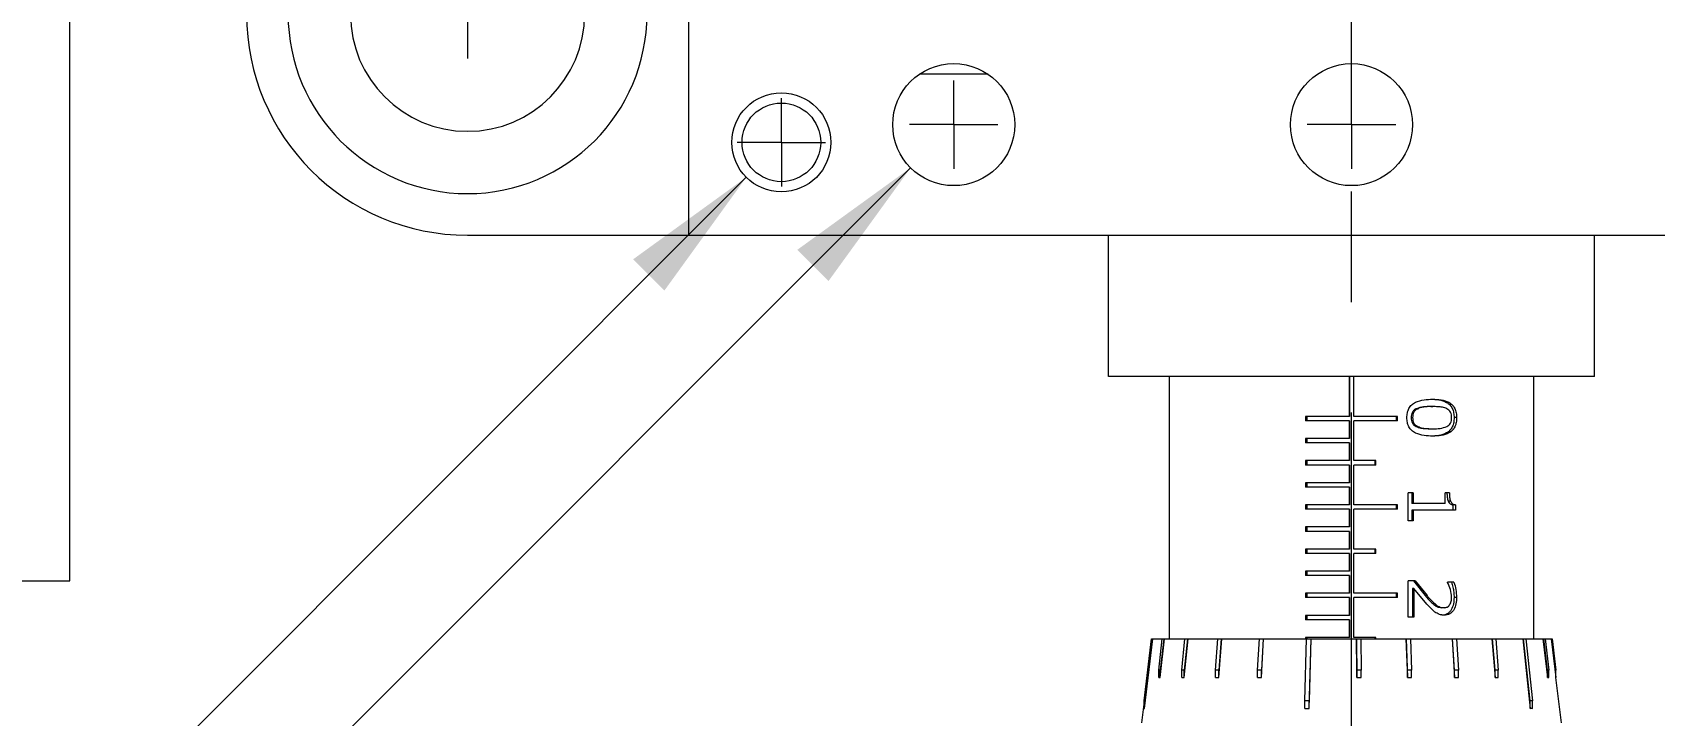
# Model space of a CAD drawing. Header units: inches. Extents: x 0.1 to 10.9, y 0 to 8.5.
# Drawn here: x 4.233 to 5.701, y 5.13 to 5.748 of the extents above; entities that cross this region are included whole.
import ezdxf

# ---------------------------------------------------------------- set-up
doc = ezdxf.new("R2010")
doc.units = ezdxf.units.IN
doc.header["$MEASUREMENT"] = 0
doc.linetypes.add('CENTERX2', pattern=[0.8, 0.5, -0.1, 0.1, -0.1])
doc.styles.add('SLDTEXTSTYLE0', font='TXT', dxfattribs={"width": 0.75})
doc.dimstyles.new('SLDDIMSTYLE3', dxfattribs={"dimtxt": 0.083333, "dimasz": 0.125, "dimexe": 0, "dimexo": 0.0625, "dimgap": 0.020833, "dimtad": 0, "dimtih": 1, "dimtoh": 1, "dimlfac": 1.25, "dimrnd": 1e-09, "dimzin": 12, "dimdsep": 46, "dimtxsty": 'SLDTEXTSTYLE0', "dimsah": 1, "dimcen": 0.09, "dimadec": 0, "dimazin": 3, "dimtfac": 1, "dimtmove": 0, "dimatfit": 0, "dimfxl": 1, "dimfrac": 2, "dimtolj": 1, "dimtzin": 12, "dimarcsym": 0})
doc.dimstyles.new('SLDDIMSTYLE5', dxfattribs={"dimtxt": 0.083333, "dimasz": 0.125, "dimexe": 0, "dimexo": 0.0625, "dimgap": 0.020833, "dimtad": 0, "dimtih": 1, "dimtoh": 1, "dimlfac": 1.25, "dimrnd": 1e-09, "dimzin": 12, "dimdsep": 46, "dimtxsty": 'SLDTEXTSTYLE0', "dimsah": 1, "dimcen": 0, "dimadec": 0, "dimazin": 3, "dimtfac": 1, "dimtofl": 0, "dimtmove": 0, "dimatfit": 3, "dimfxl": 1, "dimfrac": 2, "dimtolj": 1, "dimtzin": 12, "dimarcsym": 0})

# ---------------------------------------------------------------- blocks, each defined once
blk = doc.blocks.new('_D_18')
at = {"color": 7, "linetype": 'Continuous', "lineweight": 0}
for p, q in [((4.2668, 6.353), (4.2668, 6.603)), ((4.9766, 6.353), (4.1968, 6.353)), ((4.2237, 6.165), (4.1968, 6.165)), ((4.2668, 5.2522), (4.2668, 6.165)), ((4.1168, 5.2522), (4.2668, 5.2522)), ((3.6321, 5.1904), (3.6152, 5.1904)), ((3.6152, 5.1904), (3.6152, 5.058)), ((4.0366, 5.1904), (4.0535, 5.1904)), ((4.0535, 5.1904), (4.0535, 5.058)), ((3.6152, 5.058), (3.6321, 5.058)), ((4.0535, 5.058), (4.0366, 5.058))]:
    blk.add_line(p, q, dxfattribs=at)
for points in [[(4.2668, 6.353), (4.2868, 6.478), (4.2468, 6.478)], [(4.2668, 6.165), (4.2468, 6.04), (4.2868, 6.04)]]:
    blk.add_solid(points, dxfattribs=at)
at = {"color": 7, "linetype": 'Continuous', "lineweight": 0, "char_height": 0.08333, "attachment_point": 1, "style": 'SLDTEXTSTYLE0'}
for s, insert in [('0.24in', (3.6932, 5.3147, -0.2173)), ('6.0mm', (3.6533, 5.1654, -0.2173)), ('TYP', (3.8873, 5.0161, -0.2173))]:
    blk.add_mtext(s, dxfattribs=dict(at, insert=insert))
blk = doc.blocks.new('_D_19')
at = {"color": 7, "linetype": 'Continuous', "lineweight": 0}
for p, q in [((4.0329, 6.525), (4.0329, 6.775)), ((4.2168, 6.525), (3.9629, 6.525)), ((4.8366, 6.525), (4.3168, 6.525)), ((4.2237, 6.165), (3.9629, 6.165)), ((4.0329, 5.7205), (4.0329, 6.165)), ((3.8829, 5.7205), (4.0329, 5.7205)), ((3.3366, 5.6587), (3.3197, 5.6587)), ((3.3197, 5.6587), (3.3197, 5.5263)), ((3.8027, 5.6587), (3.8195, 5.6587)), ((3.8195, 5.6587), (3.8195, 5.5263)), ((3.3197, 5.5263), (3.3366, 5.5263)), ((3.8195, 5.5263), (3.8027, 5.5263))]:
    blk.add_line(p, q, dxfattribs=at)
for points in [[(4.0329, 6.525), (4.0529, 6.65), (4.0129, 6.65)], [(4.0329, 6.165), (4.0129, 6.04), (4.0529, 6.04)]]:
    blk.add_solid(points, dxfattribs=at)
at = {"color": 7, "linetype": 'Continuous', "lineweight": 0, "char_height": 0.08333, "attachment_point": 1, "style": 'SLDTEXTSTYLE0'}
for s, insert in [('0.45in', (3.4592, 5.783, -0.2173)), ('11.4mm', (3.3578, 5.6337, -0.2173)), ('TYP', (3.6534, 5.4844, -0.2173))]:
    blk.add_mtext(s, dxfattribs=dict(at, insert=insert))
blk = doc.blocks.new('_D_25')
at = {"color": 7, "linetype": 'Continuous', "lineweight": 0}
for p, q in [((4.8789, 5.6174), (4.0128, 4.7513)), ((4.0128, 4.7513), (3.8628, 4.7513))]:
    blk.add_line(p, q, dxfattribs=at)
blk.add_solid([(4.8789, 5.6174), (4.7764, 5.5431), (4.8047, 5.5148)], dxfattribs=at)
at = {"color": 7, "linetype": 'Continuous', "lineweight": 0, "attachment_point": 1, "style": 'SLDTEXTSTYLE0'}
for s, insert, char_height in [('#4-40 TAPPED HOLE', (2.8128, 4.7924, -0.2173), 0.083333), ('12 PLACES', (3.3044, 4.66, -0.2173), 0.08333)]:
    blk.add_mtext(s, dxfattribs=dict(at, insert=insert, char_height=char_height))
blk = doc.blocks.new('_D_26')
at = {"color": 7, "linetype": 'Continuous', "lineweight": 0}
for p, q in [((5.0276, 5.626), (3.8421, 4.4405)), ((3.8421, 4.4405), (3.6921, 4.4405))]:
    blk.add_line(p, q, dxfattribs=at)
blk.add_solid([(5.0276, 5.626), (4.9251, 5.5518), (4.9533, 5.5235)], dxfattribs=at)
at = {"color": 7, "linetype": 'Continuous', "lineweight": 0, "attachment_point": 1, "style": 'SLDTEXTSTYLE0'}
for s, insert, char_height in [('#6-32 TAPPED HOLE', (2.6421, 4.4817, -0.2173), 0.083333), ('16 PLACES', (3.1336, 4.3492, -0.2173), 0.08333)]:
    blk.add_mtext(s, dxfattribs=dict(at, insert=insert, char_height=char_height))
blk = doc.blocks.new('SW_CENTERMARKSYMBOL_6')
at = {"color": 0, "linetype": 'Continuous', "lineweight": 0}
for q in [(0, 0.04), (-0.04, 0), (0, -0.04), (0.04, 0)]:
    blk.add_line((0, 0), q, dxfattribs=at)
blk = doc.blocks.new('SW_CENTERMARKSYMBOL_24')
at = {"color": 0, "linetype": 'Continuous', "lineweight": 0}
for q in [(0, 0.04), (-0.04, 0), (0, -0.04), (0.04, 0)]:
    blk.add_line((0, 0), q, dxfattribs=at)
blk = doc.blocks.new('SW_CENTERMARKSYMBOL_31')
at = {"color": 0, "linetype": 'Continuous', "lineweight": 0}
for q in [(0, 0.04), (-0.04, 0), (0, -0.04), (0.04, 0)]:
    blk.add_line((0, 0), q, dxfattribs=at)
blk = doc.blocks.new('SW_CENTERMARKSYMBOL_32')
at = {"color": 0, "linetype": 'Continuous', "lineweight": 0}
for q in [(0, 0.04), (-0.04, 0), (0, -0.04), (0.04, 0)]:
    blk.add_line((0, 0), q, dxfattribs=at)

msp = doc.modelspace()

# ---------------------------------------------------------------- linework, layer by layer
at = {"color": 7, "linetype": 'CENTERX2', "lineweight": 0}
msp.add_line((5.4266, 4.1044), (5.4266, 6.908), dxfattribs=at)
at = {"color": 7, "linetype": 'Continuous', "lineweight": 0}
for p, q in [((4.8266, 6.765), (4.8266, 5.565)), ((5.0977, 5.7106), (5.0355, 5.7106)), ((4.6266, 5.565), (4.8266, 5.565)), ((4.8266, 5.565), (6.0266, 5.565)), ((5.2066, 5.437), (5.2066, 5.565)), ((5.6466, 5.437), (5.6466, 5.565)), ((5.6466, 5.437), (5.2066, 5.437)), ((5.2616, 5.437), (5.2616, 5.1998)), ((5.4246, 5.437), (5.4246, 5.401)), ((5.4247, 5.437), (5.4247, 5.401)), ((5.4286, 5.401), (5.4286, 5.437)), ((5.4286, 5.401), (5.4286, 5.437)), ((5.5916, 5.1998), (5.5916, 5.437)), ((5.4853, 5.408), (5.4868, 5.408)), ((5.4983, 5.4099), (5.5001, 5.4099)), ((5.3851, 5.401), (5.3851, 5.397)), ((5.4246, 5.401), (5.3851, 5.401)), ((5.4246, 5.397), (5.3851, 5.397)), ((5.3861, 5.401), (5.3861, 5.397)), ((5.4247, 5.401), (5.4246, 5.401)), ((5.4246, 5.397), (5.4246, 5.381)), ((5.4247, 5.397), (5.4246, 5.397)), ((5.4247, 5.397), (5.4247, 5.381)), ((5.4682, 5.401), (5.4286, 5.401)), ((5.4286, 5.401), (5.4286, 5.401)), ((5.4286, 5.361), (5.4286, 5.397)), ((5.4682, 5.397), (5.4286, 5.397)), ((5.4286, 5.361), (5.4286, 5.397)), ((5.4286, 5.397), (5.4286, 5.397)), ((5.4672, 5.397), (5.4672, 5.401)), ((5.4682, 5.397), (5.4682, 5.401)), ((5.4806, 5.3999), (5.4819, 5.3999)), ((5.4852, 5.3918), (5.4867, 5.3918)), ((5.4983, 5.3898), (5.5001, 5.3898)), ((5.5217, 5.3999), (5.5194, 5.3999)), ((5.4246, 5.381), (5.3851, 5.381)), ((5.3851, 5.381), (5.3851, 5.377)), ((5.4246, 5.377), (5.3851, 5.377)), ((5.3861, 5.381), (5.3861, 5.377)), ((5.4247, 5.381), (5.4246, 5.381)), ((5.4246, 5.377), (5.4246, 5.361)), ((5.4247, 5.377), (5.4246, 5.377)), ((5.4247, 5.377), (5.4247, 5.361)), ((5.4246, 5.361), (5.3851, 5.361)), ((5.3851, 5.361), (5.3851, 5.357)), ((5.3861, 5.361), (5.3861, 5.357)), ((5.4247, 5.361), (5.4246, 5.361)), ((5.4486, 5.361), (5.4286, 5.361)), ((5.4286, 5.361), (5.4286, 5.361)), ((5.448, 5.357), (5.448, 5.361)), ((5.4486, 5.357), (5.4486, 5.361)), ((5.4246, 5.357), (5.3851, 5.357)), ((5.4246, 5.357), (5.4246, 5.341)), ((5.4247, 5.357), (5.4246, 5.357)), ((5.4247, 5.357), (5.4247, 5.341)), ((5.4286, 5.321), (5.4286, 5.357)), ((5.4486, 5.357), (5.4286, 5.357)), ((5.4286, 5.321), (5.4286, 5.357)), ((5.4286, 5.357), (5.4286, 5.357)), ((5.4246, 5.341), (5.3851, 5.341)), ((5.3851, 5.341), (5.3851, 5.337)), ((5.4246, 5.337), (5.3851, 5.337)), ((5.3861, 5.341), (5.3861, 5.337)), ((5.4247, 5.341), (5.4246, 5.341)), ((5.4246, 5.337), (5.4246, 5.321)), ((5.4247, 5.337), (5.4246, 5.337)), ((5.4247, 5.337), (5.4247, 5.321)), ((5.4825, 5.3319), (5.4779, 5.3319)), ((5.4779, 5.3064), (5.4779, 5.3319)), ((5.4811, 5.3319), (5.4811, 5.3222)), ((5.4825, 5.3319), (5.4825, 5.3222)), ((5.5152, 5.3319), (5.5115, 5.3319)), ((5.5115, 5.3222), (5.5115, 5.3319)), ((5.4246, 5.321), (5.3851, 5.321)), ((5.3851, 5.321), (5.3851, 5.317)), ((5.4246, 5.317), (5.3851, 5.317)), ((5.3861, 5.321), (5.3861, 5.317)), ((5.4247, 5.321), (5.4246, 5.321)), ((5.4246, 5.317), (5.4246, 5.301)), ((5.4247, 5.317), (5.4246, 5.317)), ((5.4247, 5.317), (5.4247, 5.301)), ((5.4682, 5.321), (5.4286, 5.321)), ((5.4286, 5.321), (5.4286, 5.321)), ((5.4286, 5.281), (5.4286, 5.317)), ((5.4682, 5.317), (5.4286, 5.317)), ((5.4286, 5.281), (5.4286, 5.317)), ((5.4286, 5.317), (5.4286, 5.317)), ((5.4672, 5.317), (5.4672, 5.321)), ((5.4682, 5.317), (5.4682, 5.321)), ((5.4825, 5.3222), (5.4811, 5.3222)), ((5.4811, 5.3161), (5.4811, 5.3064)), ((5.4825, 5.3161), (5.4811, 5.3161)), ((5.5115, 5.3222), (5.4825, 5.3222)), ((5.4825, 5.3161), (5.4825, 5.3064)), ((5.5207, 5.3161), (5.4825, 5.3161)), ((5.5163, 5.3243), (5.5141, 5.3243)), ((5.5184, 5.321), (5.5184, 5.3161)), ((5.5207, 5.321), (5.5184, 5.321)), ((5.5207, 5.321), (5.5207, 5.3161)), ((5.4246, 5.301), (5.3851, 5.301)), ((5.3851, 5.301), (5.3851, 5.297)), ((5.3861, 5.301), (5.3861, 5.297)), ((5.4247, 5.301), (5.4246, 5.301)), ((5.4825, 5.3064), (5.4779, 5.3064)), ((5.4246, 5.297), (5.3851, 5.297)), ((5.4246, 5.297), (5.4246, 5.281)), ((5.4247, 5.297), (5.4246, 5.297)), ((5.4247, 5.297), (5.4247, 5.281)), ((5.4246, 5.281), (5.3851, 5.281)), ((5.3851, 5.281), (5.3851, 5.277)), ((5.4246, 5.277), (5.3851, 5.277)), ((5.3861, 5.281), (5.3861, 5.277)), ((5.4247, 5.281), (5.4246, 5.281)), ((5.4246, 5.277), (5.4246, 5.261)), ((5.4247, 5.277), (5.4246, 5.277)), ((5.4247, 5.277), (5.4247, 5.261)), ((5.4486, 5.281), (5.4286, 5.281)), ((5.4286, 5.281), (5.4286, 5.281)), ((5.4286, 5.241), (5.4286, 5.277)), ((5.4486, 5.277), (5.4286, 5.277)), ((5.4286, 5.241), (5.4286, 5.277)), ((5.4286, 5.277), (5.4286, 5.277)), ((5.448, 5.277), (5.448, 5.281)), ((5.4486, 5.277), (5.4486, 5.281)), ((5.4246, 5.261), (5.3851, 5.261)), ((5.3851, 5.261), (5.3851, 5.257)), ((5.4246, 5.257), (5.3851, 5.257)), ((5.3861, 5.261), (5.3861, 5.257)), ((5.4247, 5.261), (5.4246, 5.261)), ((5.4246, 5.257), (5.4246, 5.241)), ((5.4247, 5.257), (5.4246, 5.257)), ((5.4247, 5.257), (5.4247, 5.241)), ((5.4246, 5.241), (5.3851, 5.241)), ((5.3851, 5.241), (5.3851, 5.237)), ((5.3861, 5.241), (5.3861, 5.237)), ((5.4247, 5.241), (5.4246, 5.241)), ((5.4682, 5.241), (5.4286, 5.241)), ((5.4286, 5.241), (5.4286, 5.241)), ((5.4672, 5.237), (5.4672, 5.241)), ((5.4682, 5.237), (5.4682, 5.241)), ((5.4842, 5.2522), (5.4779, 5.2522)), ((5.4779, 5.2194), (5.4779, 5.2522)), ((5.4817, 5.2454), (5.4817, 5.2194)), ((5.4831, 5.2454), (5.4817, 5.2454)), ((5.4828, 5.2522), (5.4934, 5.2388)), ((5.4831, 5.2454), (5.4831, 5.2194)), ((5.4947, 5.2312), (5.4831, 5.2454)), ((5.4842, 5.2522), (5.495, 5.2388)), ((5.5193, 5.251), (5.5136, 5.251)), ((5.5136, 5.2506), (5.5136, 5.251)), ((5.4246, 5.237), (5.3851, 5.237)), ((5.4246, 5.237), (5.4246, 5.221)), ((5.4247, 5.237), (5.4246, 5.237)), ((5.4247, 5.237), (5.4247, 5.221)), ((5.4286, 5.201), (5.4286, 5.237)), ((5.4682, 5.237), (5.4286, 5.237)), ((5.4286, 5.201), (5.4286, 5.237)), ((5.4286, 5.237), (5.4286, 5.237)), ((5.495, 5.2388), (5.4934, 5.2388)), ((5.5021, 5.224), (5.4947, 5.2312)), ((5.5104, 5.2279), (5.5084, 5.2279)), ((5.5217, 5.2372), (5.5194, 5.2372)), ((5.4246, 5.221), (5.3851, 5.221)), ((5.3851, 5.221), (5.3851, 5.217)), ((5.4246, 5.217), (5.3851, 5.217)), ((5.3861, 5.221), (5.3861, 5.217)), ((5.4247, 5.221), (5.4246, 5.221)), ((5.4246, 5.217), (5.4246, 5.201)), ((5.4247, 5.217), (5.4246, 5.217)), ((5.4247, 5.217), (5.4247, 5.201)), ((5.4831, 5.2194), (5.4779, 5.2194)), ((5.5106, 5.2212), (5.5085, 5.2212)), ((5.2389, 5.1435), (5.2457, 5.1998)), ((5.2393, 5.1368), (5.2469, 5.1998)), ((5.2461, 5.1998), (5.2393, 5.1435)), ((5.2457, 5.1998), (5.2461, 5.1998)), ((5.2461, 5.1998), (5.2469, 5.1998)), ((5.2469, 5.1998), (5.2553, 5.1998)), ((5.2521, 5.1714), (5.2554, 5.1998)), ((5.2535, 5.1647), (5.2575, 5.1998)), ((5.2567, 5.1998), (5.2535, 5.1714)), ((5.2554, 5.1998), (5.2567, 5.1998)), ((5.2567, 5.1998), (5.2575, 5.1998)), ((5.2575, 5.1998), (5.2758, 5.1998)), ((5.273, 5.1714), (5.2758, 5.1998)), ((5.2752, 5.1647), (5.2787, 5.1998)), ((5.2781, 5.1998), (5.2752, 5.1714)), ((5.2758, 5.1998), (5.2781, 5.1998)), ((5.2781, 5.1998), (5.2787, 5.1998)), ((5.2787, 5.1998), (5.3057, 5.1998)), ((5.3034, 5.1714), (5.3057, 5.1998)), ((5.3057, 5.1998), (5.3087, 5.1998)), ((5.3064, 5.1647), (5.3092, 5.1998)), ((5.3087, 5.1998), (5.3064, 5.1714)), ((5.3087, 5.1998), (5.3092, 5.1998)), ((5.3092, 5.1998), (5.3435, 5.1998)), ((5.3416, 5.1714), (5.3432, 5.1998)), ((5.3432, 5.1998), (5.3467, 5.1998)), ((5.3452, 5.1647), (5.3471, 5.1998)), ((5.3467, 5.1998), (5.3452, 5.1714)), ((5.3467, 5.1998), (5.3471, 5.1998)), ((5.3471, 5.1998), (5.3861, 5.1998)), ((5.3845, 5.1435), (5.3859, 5.1998)), ((5.4246, 5.201), (5.3851, 5.201)), ((5.3851, 5.201), (5.3851, 5.1998)), ((5.3859, 5.1998), (5.3898, 5.1998)), ((5.3861, 5.201), (5.3861, 5.1998)), ((5.3884, 5.1368), (5.39, 5.1998)), ((5.3898, 5.1998), (5.3884, 5.1435)), ((5.3898, 5.1998), (5.39, 5.1998)), ((5.39, 5.1998), (5.4312, 5.1998)), ((5.4247, 5.201), (5.4246, 5.201)), ((5.4486, 5.201), (5.4286, 5.201)), ((5.4286, 5.201), (5.4286, 5.201)), ((5.4312, 5.1998), (5.4313, 5.1647)), ((5.4313, 5.1714), (5.4312, 5.1998)), ((5.4312, 5.1998), (5.4352, 5.1998)), ((5.4312, 5.1998), (5.4312, 5.1998)), ((5.4352, 5.1998), (5.476, 5.1998)), ((5.4352, 5.1998), (5.4353, 5.1714)), ((5.448, 5.1998), (5.448, 5.201)), ((5.4486, 5.1998), (5.4486, 5.201)), ((5.476, 5.1998), (5.4772, 5.1647)), ((5.476, 5.1998), (5.4762, 5.1998)), ((5.4772, 5.1714), (5.4762, 5.1998)), ((5.4762, 5.1998), (5.48, 5.1998)), ((5.4798, 5.1998), (5.5177, 5.1998)), ((5.48, 5.1998), (5.481, 5.1714)), ((5.5177, 5.1998), (5.5199, 5.1647)), ((5.5177, 5.1998), (5.5181, 5.1998)), ((5.5199, 5.1714), (5.5181, 5.1998)), ((5.5181, 5.1998), (5.5215, 5.1998)), ((5.5211, 5.1998), (5.5537, 5.1998)), ((5.5215, 5.1998), (5.5233, 5.1714)), ((5.5537, 5.1998), (5.5567, 5.1647)), ((5.5537, 5.1998), (5.5542, 5.1998)), ((5.5567, 5.1714), (5.5542, 5.1998)), ((5.5542, 5.1998), (5.5571, 5.1998)), ((5.5571, 5.1998), (5.5817, 5.1998)), ((5.5571, 5.1998), (5.5595, 5.1714)), ((5.5817, 5.1998), (5.5882, 5.1368)), ((5.5817, 5.1998), (5.5824, 5.1998)), ((5.5882, 5.1435), (5.5824, 5.1998)), ((5.5824, 5.1998), (5.5844, 5.1998)), ((5.5844, 5.1998), (5.5903, 5.1435)), ((5.5845, 5.1998), (5.5999, 5.1998)), ((5.5999, 5.1998), (5.604, 5.1647)), ((5.5999, 5.1998), (5.6007, 5.1998)), ((5.604, 5.1714), (5.6007, 5.1998)), ((5.6007, 5.1998), (5.6018, 5.1998)), ((5.6018, 5.1998), (5.6073, 5.1998)), ((5.6018, 5.1998), (5.6051, 5.1714)), ((5.6073, 5.1998), (5.6115, 5.1647)), ((5.6073, 5.1998), (5.6081, 5.1998)), ((5.6115, 5.1714), (5.6081, 5.1998)), ((5.6081, 5.1998), (5.6082, 5.1998)), ((5.6082, 5.1998), (5.6116, 5.1714)), ((5.2535, 5.1714), (5.2521, 5.1714)), ((5.2521, 5.1647), (5.2521, 5.1714)), ((5.2535, 5.1647), (5.2535, 5.1714)), ((5.2752, 5.1714), (5.273, 5.1714)), ((5.273, 5.1647), (5.273, 5.1714)), ((5.2752, 5.1647), (5.2752, 5.1714)), ((5.3064, 5.1714), (5.3034, 5.1714)), ((5.3034, 5.1647), (5.3034, 5.1714)), ((5.3064, 5.1647), (5.3064, 5.1714)), ((5.3452, 5.1714), (5.3416, 5.1714)), ((5.3416, 5.1647), (5.3416, 5.1714)), ((5.3452, 5.1647), (5.3452, 5.1714)), ((5.4353, 5.1714), (5.4313, 5.1714)), ((5.4313, 5.1647), (5.4313, 5.1714)), ((5.4353, 5.1647), (5.4353, 5.1714)), ((5.481, 5.1714), (5.4772, 5.1714)), ((5.4772, 5.1647), (5.4772, 5.1714)), ((5.481, 5.1647), (5.481, 5.1714)), ((5.5233, 5.1714), (5.5199, 5.1714)), ((5.5199, 5.1647), (5.5199, 5.1714)), ((5.5233, 5.1647), (5.5233, 5.1714)), ((5.5595, 5.1714), (5.5567, 5.1714)), ((5.5567, 5.1647), (5.5567, 5.1714)), ((5.5595, 5.1647), (5.5595, 5.1714)), ((5.604, 5.1647), (5.604, 5.1714)), ((5.6051, 5.1714), (5.604, 5.1714)), ((5.6051, 5.1647), (5.6051, 5.1714)), ((5.6115, 5.1647), (5.6115, 5.1714)), ((5.6116, 5.1714), (5.6115, 5.1714)), ((5.6116, 5.1647), (5.6116, 5.1714)), ((5.2521, 5.1647), (5.2535, 5.1647)), ((5.273, 5.1647), (5.2752, 5.1647)), ((5.3034, 5.1647), (5.3064, 5.1647)), ((5.3416, 5.1647), (5.3452, 5.1647)), ((5.4313, 5.1647), (5.4353, 5.1647)), ((5.4772, 5.1647), (5.481, 5.1647)), ((5.5199, 5.1647), (5.5233, 5.1647)), ((5.5567, 5.1647), (5.5595, 5.1647)), ((5.604, 5.1647), (5.6051, 5.1647)), ((5.6115, 5.1647), (5.6116, 5.1647)), ((5.6166, 5.1238), (5.6116, 5.1649)), ((5.2389, 5.1429), (5.2366, 5.1238)), ((5.2393, 5.1435), (5.2389, 5.1435)), ((5.2389, 5.1368), (5.2389, 5.1435)), ((5.2393, 5.1368), (5.2393, 5.1435)), ((5.3884, 5.1435), (5.3845, 5.1435)), ((5.3845, 5.1368), (5.3845, 5.1435)), ((5.3884, 5.1368), (5.3884, 5.1435)), ((5.5882, 5.1368), (5.5882, 5.1435)), ((5.5903, 5.1368), (5.5903, 5.1435)), ((5.2389, 5.1368), (5.2393, 5.1368)), ((5.3845, 5.1368), (5.3884, 5.1368))]:
    msp.add_line(p, q, dxfattribs=at)
for centre, radius in [((5.0666, 5.665), 0.0552), ((5.4266, 5.665), 0.0552), ((4.9106, 5.649), 0.0448), ((4.9106, 5.649), 0.0356)]:
    msp.add_circle(centre, radius, dxfattribs=at)
for radius, end in [(0.2, 270), (0.1624, 0), (0.106, 0)]:
    msp.add_arc((4.6266, 5.765), radius, 180, end, dxfattribs=at)
for points, knots in [([(5.4767, 5.3999), (5.4768, 5.4013), (5.477, 5.4042), (5.4784, 5.4083), (5.481, 5.4117), (5.4857, 5.4146), (5.4923, 5.4163), (5.4975, 5.4165), (5.5001, 5.4166)], [0, 0, 0, 0, 0.1251089, 0.2499865, 0.3747359, 0.4997141, 0.7495184, 1, 1, 1, 1]), ([(5.4853, 5.408), (5.485, 5.4079), (5.4843, 5.4075), (5.4829, 5.4065), (5.4816, 5.4049), (5.4807, 5.4025), (5.4806, 5.4007), (5.4806, 5.3999)], [0, 0, 0, 0, 0.123919, 0.248101, 0.496891, 0.747666, 1, 1, 1, 1]), ([(5.4868, 5.408), (5.4864, 5.4079), (5.4857, 5.4075), (5.4843, 5.4065), (5.4829, 5.4049), (5.482, 5.4025), (5.482, 5.4007), (5.4819, 5.3999)], [0, 0, 0, 0, 0.125347, 0.250608, 0.500107, 0.749661, 1, 1, 1, 1]), ([(5.4983, 5.4099), (5.4961, 5.4099), (5.4918, 5.41), (5.4875, 5.4087), (5.4853, 5.408)], [0, 0, 0, 0, 0.50082, 1, 1, 1, 1]), ([(5.5001, 5.4099), (5.4989, 5.4099), (5.4967, 5.4099), (5.4933, 5.4097), (5.49, 5.4093), (5.4879, 5.4085), (5.4868, 5.408)], [0, 0, 0, 0, 0.272688, 0.500273, 0.750253, 1, 1, 1, 1]), ([(5.4983, 5.4166), (5.5008, 5.4165), (5.5058, 5.4163), (5.5117, 5.4146), (5.5158, 5.4116), (5.518, 5.4082), (5.519, 5.4049), (5.5194, 5.402), (5.5194, 5.4006), (5.5194, 5.3999)], [0, 0, 0, 0, 0.248257, 0.496263, 0.625205, 0.746391, 0.872782, 0.936361, 1, 1, 1, 1]), ([(5.5001, 5.4166), (5.5026, 5.4165), (5.5077, 5.4163), (5.5138, 5.4146), (5.5179, 5.4116), (5.5203, 5.4083), (5.5213, 5.4049), (5.5217, 5.402), (5.5217, 5.4006), (5.5217, 5.3999)], [0, 0, 0, 0, 0.250005, 0.497463, 0.627469, 0.748449, 0.873933, 0.936653, 1, 1, 1, 1]), ([(5.5129, 5.408), (5.5116, 5.4085), (5.509, 5.4095), (5.5046, 5.4098), (5.5016, 5.4099), (5.5001, 5.4099)], [0, 0, 0, 0, 0.325358, 0.644826, 1, 1, 1, 1]), ([(5.5172, 5.3999), (5.5172, 5.4007), (5.5171, 5.4024), (5.5163, 5.4049), (5.5149, 5.4068), (5.5136, 5.4076), (5.5129, 5.408)], [0, 0, 0, 0, 0.250363, 0.500153, 0.749804, 1, 1, 1, 1]), ([(5.5001, 5.3832), (5.4975, 5.3832), (5.4924, 5.3834), (5.4857, 5.3851), (5.481, 5.3881), (5.4784, 5.3915), (5.4772, 5.3949), (5.4768, 5.3977), (5.4768, 5.3992), (5.4767, 5.3999)], [0, 0, 0, 0, 0.250437, 0.500201, 0.629477, 0.749892, 0.874726, 0.93735, 1, 1, 1, 1]), ([(5.4806, 5.3999), (5.4806, 5.399), (5.4807, 5.3973), (5.4816, 5.3949), (5.4831, 5.3929), (5.4845, 5.3922), (5.4852, 5.3918)], [0, 0, 0, 0, 0.252371, 0.503446, 0.752405, 1, 1, 1, 1]), ([(5.4819, 5.3999), (5.482, 5.399), (5.482, 5.3973), (5.4829, 5.3949), (5.4846, 5.3929), (5.486, 5.3922), (5.4867, 5.3918)], [0, 0, 0, 0, 0.2504104, 0.5002869, 0.7498972, 1, 1, 1, 1]), ([(5.4852, 5.3918), (5.4866, 5.3913), (5.4894, 5.3903), (5.4938, 5.3899), (5.4968, 5.3899), (5.4983, 5.3898)], [0, 0, 0, 0, 0.325802, 0.642334, 1, 1, 1, 1]), ([(5.4867, 5.3918), (5.4881, 5.3913), (5.491, 5.3903), (5.4955, 5.3899), (5.4985, 5.3899), (5.5001, 5.3898)], [0, 0, 0, 0, 0.326711, 0.643523, 1, 1, 1, 1]), ([(5.5194, 5.3999), (5.5194, 5.3984), (5.5193, 5.3956), (5.518, 5.3915), (5.5158, 5.3882), (5.5118, 5.3852), (5.5058, 5.3834), (5.5008, 5.3832), (5.4983, 5.3832)], [0, 0, 0, 0, 0.12705, 0.2535, 0.37386, 0.503638, 0.751715, 1, 1, 1, 1]), ([(5.5217, 5.3999), (5.5217, 5.3984), (5.5216, 5.3956), (5.5203, 5.3915), (5.518, 5.3882), (5.5139, 5.3852), (5.5078, 5.3834), (5.5027, 5.3832), (5.5001, 5.3832)], [0, 0, 0, 0, 0.125115, 0.249992, 0.369644, 0.499657, 0.74951, 1, 1, 1, 1]), ([(5.5001, 5.3898), (5.5023, 5.3898), (5.5068, 5.3898), (5.5109, 5.3911), (5.513, 5.3918)], [0, 0, 0, 0, 0.501159, 1, 1, 1, 1]), ([(5.513, 5.3918), (5.5136, 5.3922), (5.5149, 5.393), (5.5163, 5.3949), (5.5171, 5.3973), (5.5172, 5.399), (5.5172, 5.3999)], [0, 0, 0, 0, 0.250242, 0.499923, 0.749657, 1, 1, 1, 1]), ([(5.513, 5.3319), (5.513, 5.3306), (5.5131, 5.328), (5.5138, 5.3255), (5.5141, 5.3243)], [0, 0, 0, 0, 0.501472, 1, 1, 1, 1]), ([(5.5152, 5.3319), (5.5152, 5.3306), (5.5152, 5.328), (5.5159, 5.3255), (5.5163, 5.3243)], [0, 0, 0, 0, 0.50108, 1, 1, 1, 1]), ([(5.5141, 5.3243), (5.5143, 5.3238), (5.5148, 5.3229), (5.5159, 5.3218), (5.5171, 5.3212), (5.518, 5.3211), (5.5184, 5.321)], [0, 0, 0, 0, 0.2566803, 0.5027929, 0.7440414, 1, 1, 1, 1]), ([(5.5163, 5.3243), (5.5165, 5.3238), (5.5171, 5.3229), (5.5181, 5.3218), (5.5194, 5.3212), (5.5203, 5.3211), (5.5207, 5.321)], [0, 0, 0, 0, 0.268545, 0.499852, 0.74217, 1, 1, 1, 1]), ([(5.5172, 5.2374), (5.517, 5.2397), (5.5166, 5.2445), (5.5146, 5.2486), (5.5136, 5.2506)], [0, 0, 0, 0, 0.499757, 1, 1, 1, 1]), ([(5.517, 5.251), (5.5175, 5.2495), (5.5184, 5.2466), (5.5192, 5.2419), (5.5194, 5.2388), (5.5194, 5.2372)], [0, 0, 0, 0, 0.330602, 0.669919, 1, 1, 1, 1]), ([(5.5193, 5.251), (5.52, 5.2488), (5.5213, 5.2443), (5.5216, 5.2396), (5.5217, 5.2372)], [0, 0, 0, 0, 0.500032, 1, 1, 1, 1]), ([(5.4934, 5.2388), (5.4955, 5.2363), (5.4988, 5.2326), (5.5039, 5.2285), (5.5069, 5.2281), (5.5084, 5.2279)], [0, 0, 0, 0, 0.50303, 0.752576, 1, 1, 1, 1]), ([(5.495, 5.2388), (5.4972, 5.2363), (5.5006, 5.2326), (5.5058, 5.2284), (5.5088, 5.2281), (5.5104, 5.2279)], [0, 0, 0, 0, 0.501081, 0.750868, 1, 1, 1, 1]), ([(5.5194, 5.2372), (5.5193, 5.2353), (5.5192, 5.2314), (5.5175, 5.2267), (5.5154, 5.2238), (5.5133, 5.2222), (5.511, 5.2213), (5.5093, 5.2212), (5.5085, 5.2212)], [0, 0, 0, 0, 0.25279, 0.50361, 0.63092, 0.752856, 0.876497, 1, 1, 1, 1]), ([(5.5104, 5.2279), (5.5114, 5.228), (5.5129, 5.2281), (5.5146, 5.2294), (5.5157, 5.2307), (5.5164, 5.2322), (5.5171, 5.2344), (5.5172, 5.2362), (5.5172, 5.2374)], [0, 0, 0, 0, 0.2490705, 0.3722605, 0.4992987, 0.6217366, 0.7497867, 1, 1, 1, 1]), ([(5.5217, 5.2372), (5.5216, 5.2353), (5.5215, 5.2313), (5.5198, 5.2267), (5.5176, 5.2238), (5.5155, 5.2222), (5.5131, 5.2213), (5.5114, 5.2212), (5.5106, 5.2212)], [0, 0, 0, 0, 0.250227, 0.499473, 0.626873, 0.749677, 0.874776, 1, 1, 1, 1]), ([(5.5106, 5.2212), (5.5091, 5.2213), (5.5061, 5.2215), (5.5034, 5.2232), (5.5021, 5.224)], [0, 0, 0, 0, 0.50007, 1, 1, 1, 1])]:
    msp.add_open_spline(points, degree=3, knots=knots, dxfattribs=at)
for points in [[(5.5903, 5.1435), (5.5899, 5.1435), (5.5893, 5.1436), (5.5886, 5.1435), (5.5882, 5.1435)], [(5.5882, 5.1368), (5.5886, 5.1369), (5.5893, 5.137), (5.5899, 5.1369), (5.5903, 5.1368)]]:
    msp.add_open_spline(points, degree=3, dxfattribs=at)

# ---------------------------------------------------------------- block references
for name, p in [('SW_CENTERMARKSYMBOL_6', (4.6266, 5.765)), ('SW_CENTERMARKSYMBOL_31', (5.0666, 5.665)), ('SW_CENTERMARKSYMBOL_24', (5.4266, 5.665)), ('SW_CENTERMARKSYMBOL_32', (4.9106, 5.649))]:
    msp.add_blockref(name, p, dxfattribs=at)

# ---------------------------------------------------------------- dimensions: what is measured, and where the dimension line sits
for base, p1, p2, picture, middle in [((4.0329, 6.525), (4.2737, 6.165), (4.8866, 6.525), '_D_19', (4.0329, 5.7205)), ((4.2668459683, 6.3530430501), (4.2736602785, 6.1650430501), (5.0266223727, 6.3530430501), '_D_18', (4.2668459683, 5.2522340569))]:
    dim = msp.add_linear_dim(base=base, p1=p1, p2=p2, angle=90, text='<>\\PTYP', dimstyle='SLDDIMSTYLE3', dxfattribs=at)
    dim.commit()
    dim.dimension.update_dxf_attribs({"geometry": picture, "text_midpoint": middle, "dimtype": 160})
for p1, p2, text, picture, middle in [((5.1057, 5.7041), (5.0276, 5.626), '#6-32 TAPPED HOLE\\P16 PLACES', '_D_26', (3.1671, 4.4405)), ((4.9423, 5.6807), (4.8789, 5.6174), '#4-40 TAPPED HOLE\\P12 PLACES', '_D_25', (3.3378, 4.7513))]:
    dim = msp.add_diameter_dim_2p(p1=p1, p2=p2, text=text, dimstyle='SLDDIMSTYLE5', override={"dimpost": '<>'}, dxfattribs=at)
    dim.commit()
    dim.dimension.update_dxf_attribs({"geometry": picture, "text_midpoint": middle, "dimtype": 163})

doc.saveas('drawing.dxf')
